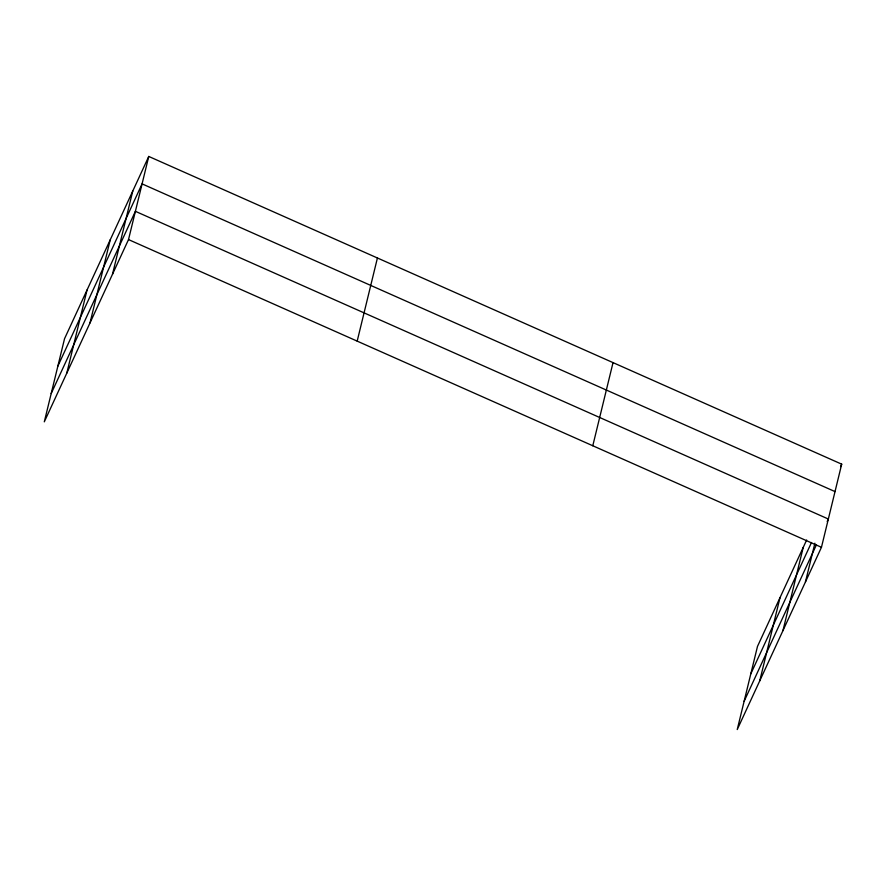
<?xml version="1.0" encoding="UTF-8"?>
<svg xmlns="http://www.w3.org/2000/svg" width="886" height="886" viewBox="0 0 886 886"><rect width="100%" height="100%" fill="white"/><g stroke="black" fill="none" stroke-linecap="round" stroke-linejoin="round"><path stroke-width="1.33" d="M66.804 373.128L87.049 289.977M90.007 322.936L110.241 239.785M112.511 274.217L132.756 191.077M148.759 156.445L64.545 338.696L44.3 421.836L128.514 239.585L148.759 156.445L841.7 464.164L821.455 547.304L737.241 729.555L757.486 646.415L806.648 540.006M357.18 341.132L377.425 257.992M592.789 445.758L613.034 362.607M759.756 680.847L780.001 597.696M782.947 630.655L803.192 547.504M805.452 581.936L814.887 543.218M57.867 366.128L142.081 183.878L835.022 491.597M51.178 393.572L135.392 211.322L828.344 519.03L827.192 521.511M840.559 466.634L841.7 464.164M750.807 673.847L811.51 542.465M744.129 701.291L816.338 545.012M128.514 239.585L821.455 547.304"/></g></svg>
